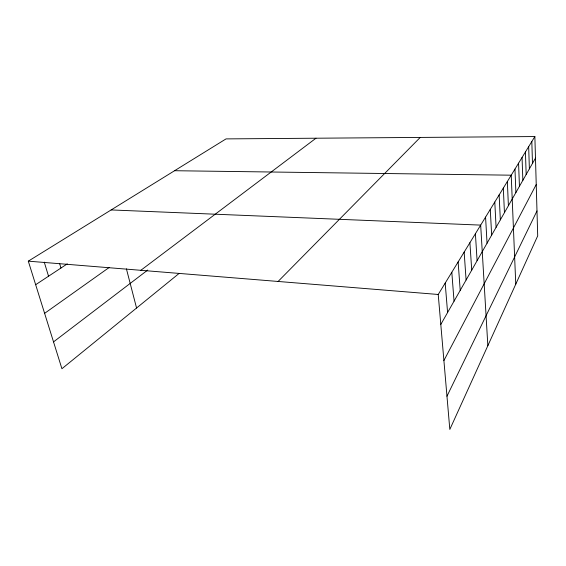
<?xml version="1.0" encoding="UTF-8"?>
<svg xmlns="http://www.w3.org/2000/svg" width="566" height="566" viewBox="0 0 566 566"><rect width="100%" height="100%" fill="white"/><g stroke="black" fill="none" stroke-linecap="round" stroke-linejoin="round"><path stroke-width="0.85" d="M446.97 396.228L536.985 210.941M443.9 360.556L536.235 184.523M440.801 324.438L535.478 158.147M534.863 136.555L537.7 235.873L449.821 429.445L438.226 294.476L534.863 136.555L226.039 138.896L28.3 261.159L61.92 368.728L179.104 273.435M278.09 281.465L420.241 137.425M53.529 341.892L147.733 270.046M140.835 270.307L315.998 138.21M44.608 313.345L109.132 267.506M35.658 284.712L67.276 263.862M174.576 170.72L511.218 175.191L515.768 284.196M111.148 209.936L480.675 225.112L487.85 345.692M28.3 261.159L438.226 294.476M44.261 262.122L48.542 276.215M59.692 263.798L60.944 268.036M126.409 268.836L136.562 308.024M445.187 283.099L447.586 312.524M451.81 272.274L454.045 301.176M458.127 261.952L460.208 290.351M464.155 252.111L466.094 280.014M469.907 242.708L471.719 270.138M475.405 233.716L477.096 260.693M485.571 217.103L487.05 243.21M490.276 209.42L491.656 235.123M494.79 202.041L496.085 227.341M499.134 194.937L500.344 219.856M503.315 188.11L504.447 212.653M507.341 181.53L508.402 205.713M514.961 169.078L515.888 192.56M518.569 163.185L519.439 186.327M522.05 157.489L522.864 180.306M525.418 151.992L526.175 174.491M528.672 146.672L529.38 168.866M531.821 141.528L532.479 163.418"/></g></svg>
